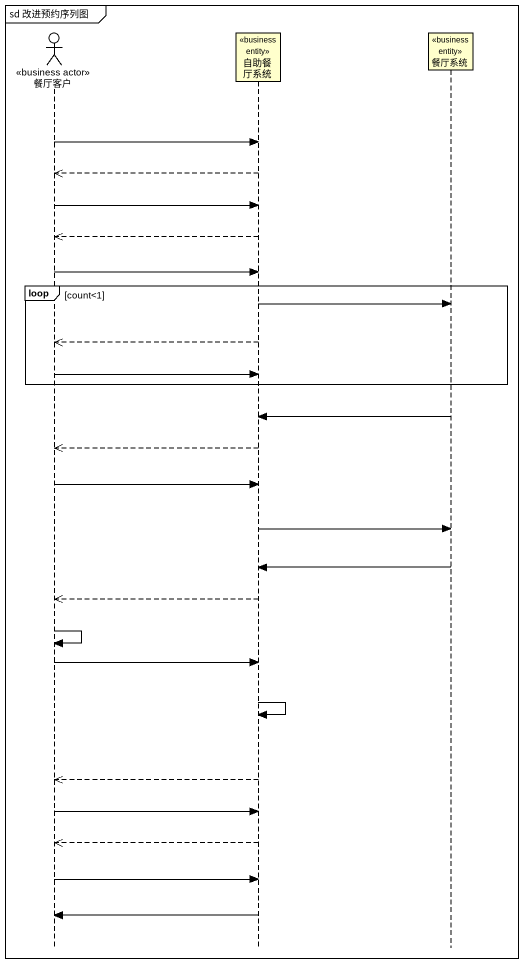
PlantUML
@startuml
mainframe sd 改进预约序列图
hide footbox
actor 餐厅客户 <<business actor>>
participant 自助餐厅系统 <<business entity>>
participant 餐厅系统 <<business entity>>

餐厅客户 -> 自助餐厅系统
自助餐厅系统 -->> 餐厅客户
餐厅客户 -> 自助餐厅系统
自助餐厅系统 -->> 餐厅客户
餐厅客户 -> 自助餐厅系统
loop count<1
  自助餐厅系统 -> 餐厅系统
  自助餐厅系统 -->> 餐厅客户
  餐厅客户 -> 自助餐厅系统
end
餐厅系统 -> 自助餐厅系统
自助餐厅系统 -->> 餐厅客户
餐厅客户 -> 自助餐厅系统
自助餐厅系统 -> 餐厅系统
餐厅系统 -> 自助餐厅系统
自助餐厅系统 -->> 餐厅客户
餐厅客户 -> 餐厅客户
餐厅客户 -> 自助餐厅系统
自助餐厅系统 -> 自助餐厅系统
自助餐厅系统 -->> 餐厅客户
餐厅客户 -> 自助餐厅系统
自助餐厅系统 -->> 餐厅客户
餐厅客户 -> 自助餐厅系统
自助餐厅系统 -> 餐厅客户
@enduml
